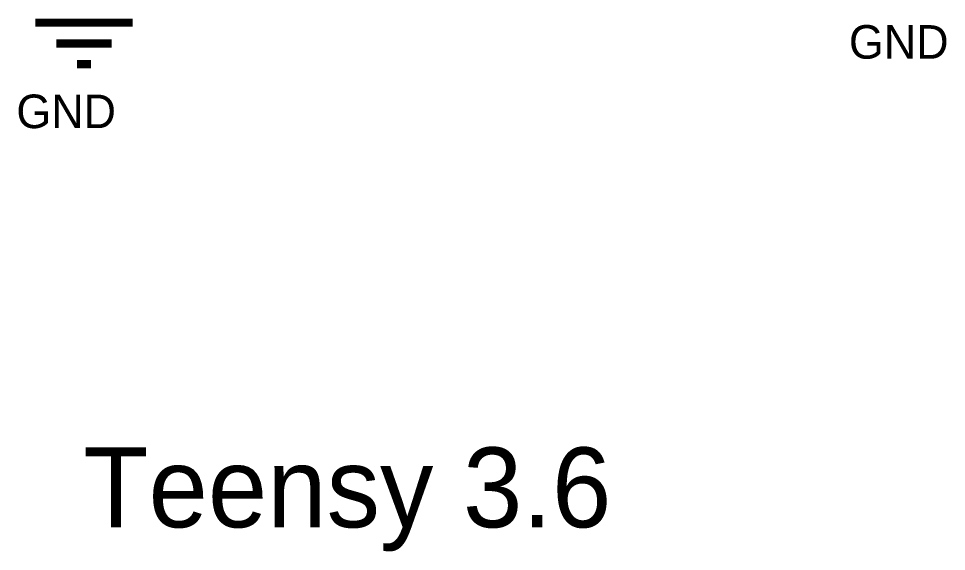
# Model space of a CAD drawing. Header units: millimetres. Extents: x 0 to 9.5, y 0 to 7.5.
# Drawn here: x 2.106 to 3.444, y 3.808 to 4.576 of the extents above; entities that cross this region are included whole.
import ezdxf

# ---------------------------------------------------------------- set-up
doc = ezdxf.new("R2010")
doc.units = ezdxf.units.MM
doc.header["$MEASUREMENT"] = 0
doc.layers.add('Sheet', color=255, linetype='Continuous')

msp = doc.modelspace()

# ---------------------------------------------------------------- linework, layer by layer
at = {"layer": 'Sheet', "const_width": 0.0118}
for points in [[(2.1304, 4.5699), (2.2704, 4.5699)], [(2.1604, 4.5399), (2.2405, 4.5399)], [(2.1904, 4.51), (2.2104, 4.51)]]:
    msp.add_lwpolyline(points, dxfattribs=at)

# ---------------------------------------------------------------- texts
at = {"layer": 'Sheet'}
for s, height, p in [('GND', 0.04837, (3.3034, 4.518)), ('GND', 0.04837, (2.1028, 4.4179)), ('Teensy 3.6', 0.11508, (2.1995, 3.8426))]:
    msp.add_text(s, height=height, dxfattribs=at).set_placement(p)

doc.saveas('drawing.dxf')
